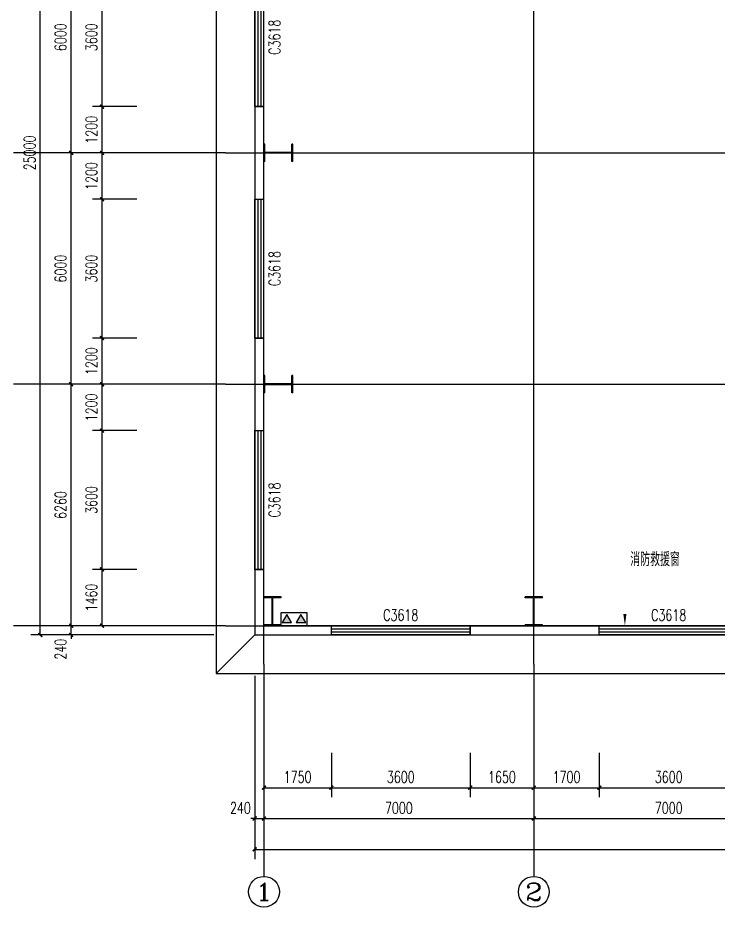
# Model space of a CAD drawing. Extents: x -17471 to 313636, y -71590 to 757901.
# Drawn here: x 5785 to 23954, y 84682 to 107746 of the extents above; entities that cross this region are included whole.
import ezdxf
from ezdxf.enums import TextEntityAlignment as Align

# ---------------------------------------------------------------- set-up
doc = ezdxf.new("R2010")
doc.units = 0
doc.header["$LTSCALE"] = 1000
doc.header["$MEASUREMENT"] = 0
for name, color, linetype in [('AXIS', 3, 'Continuous'), ('AXIS_TEXT', 7, 'Continuous'), ('DIM_SYMB', 3, 'Continuous'), ('DOTE', 1, 'Continuous'), ('GROUND', 2, 'Continuous'), ('PUB_DIM', 3, 'Continuous'), ('PUB_TEXT', 7, 'Continuous'), ('WALL', 9, 'Continuous'), ('WINDOW', 4, 'Continuous'), ('WINDOW_TEXT', 7, 'Continuous')]:
    doc.layers.add(name, color=color, linetype=linetype)
doc.styles.add('_TCH_AXIS', font='COMPLEX', dxfattribs={"bigfont": 'GBCBIG'})
doc.styles.add('_TCH_DIM', font='SIMPLEX', dxfattribs={"bigfont": 'GBCBIG'})
doc.styles.add('_TCH_DIM_T3', font='SIMPLEX', dxfattribs={"width": 0.705882, "bigfont": 'GBCBIG'})
doc.styles.add('_TCH_WINDOW', font='SIMPLEX', dxfattribs={"height": 3.5, "bigfont": 'GBCBIG'})
doc.styles.add('COMPLEX', font='COMPLEX')
doc.dimstyles.new('_TCH_ARCH&&100', dxfattribs={"dimtxt": 297.5, "dimasz": 100, "dimexe": 250, "dimexo": 300, "dimgap": 126.25, "dimtad": 1, "dimdec": 0, "dimzin": 0, "dimdsep": 46, "dimtxsty": '_TCH_DIM_T3', "dimblk": 'ARCHTICK', "dimcen": 0.09, "dimclrt": 7, "dimazin": 2, "dimtfac": 1, "dimtdec": 0, "dimtix": 1, "dimtmove": 2, "dimatfit": 3, "dimfxl": 0, "dimtolj": 1, "dimtzin": 0, "dimarcsym": 0})

# ---------------------------------------------------------------- blocks, each defined once
blk = doc.blocks.new('dsfdsf')
blk.add_hatch(color=256).paths.add_polyline_path([(10650422, 10486381), (10650422, 10486166), (10650447, 10486166), (10650447, 10486616), (10650422, 10486616), (10650422, 10486401), (10649722, 10486401), (10649722, 10486616), (10649697, 10486616), (10649697, 10486166), (10649722, 10486166), (10649722, 10486381)])
for p, q in [((10649697, 10486616), (10649697, 10486166)), ((10649697, 10486616), (10649722, 10486616)), ((10649722, 10486616), (10649722, 10486401)), ((10650422, 10486616), (10650422, 10486401)), ((10650422, 10486616), (10650447, 10486616)), ((10650447, 10486616), (10650447, 10486166)), ((10649722, 10486401), (10650422, 10486401)), ((10649722, 10486381), (10649722, 10486166)), ((10649722, 10486381), (10650422, 10486381)), ((10650422, 10486381), (10650422, 10486166)), ((10649697, 10486166), (10649722, 10486166)), ((10650422, 10486166), (10650447, 10486166))]:
    blk.add_line(p, q)
blk = doc.blocks.new('_ArchTick')
at = {"color": 0, "linetype": 'ByBlock', "const_width": 0.4}
blk.add_lwpolyline([(-0.5, -0.5), (0.5, 0.5)], dxfattribs=at)
blk = doc.blocks.new('*D2058')
at = {"layer": 'Defpoints', "color": 0, "transparency": 16777216}
for p in [(7970, 93442), (9170, 93442), (9170, 91982)]:
    blk.add_point(p, dxfattribs=at)
at = {"layer": 'PUB_DIM', "color": 0, "lineweight": -2, "transparency": 16777216}
for p, q in [((8870, 93442), (7720, 93442)), ((7970, 91982), (7970, 93442)), ((8870, 91982), (7720, 91982))]:
    blk.add_line(p, q, dxfattribs=at)
at = {"layer": 'PUB_DIM', "color": 0, "lineweight": -2, "transparency": 16777216, "xscale": 100, "yscale": 100, "zscale": 100}
for p, rotation in [((7970, 93442), 90), ((7970, 91982), 270)]:
    blk.add_blockref('_ArchTick', p, dxfattribs=dict(at, rotation=rotation))
at = {"layer": 'PUB_DIM', "color": 7, "transparency": 16777216, "insert": (7695, 92712), "char_height": 297.5, "attachment_point": 5, "rotation": 90, "style": '_TCH_DIM_T3'}
blk.add_mtext('\\A1;1460', dxfattribs=at)
blk = doc.blocks.new('*D2059')
at = {"layer": 'Defpoints', "color": 0, "transparency": 16777216}
for p in [(7970, 97042), (9170, 97042), (9170, 93442)]:
    blk.add_point(p, dxfattribs=at)
at = {"layer": 'PUB_DIM', "color": 0, "lineweight": -2, "transparency": 16777216}
for p, q in [((8870, 97042), (7720, 97042)), ((7970, 93442), (7970, 97042)), ((8870, 93442), (7720, 93442))]:
    blk.add_line(p, q, dxfattribs=at)
at = {"layer": 'PUB_DIM', "color": 0, "lineweight": -2, "transparency": 16777216, "xscale": 100, "yscale": 100, "zscale": 100}
for p, rotation in [((7970, 97042), 90), ((7970, 93442), 270)]:
    blk.add_blockref('_ArchTick', p, dxfattribs=dict(at, rotation=rotation))
at = {"layer": 'PUB_DIM', "color": 7, "transparency": 16777216, "insert": (7695, 95242), "char_height": 297.5, "attachment_point": 5, "rotation": 90, "style": '_TCH_DIM_T3'}
blk.add_mtext('\\A1;3600', dxfattribs=at)
blk = doc.blocks.new('*D2060')
at = {"layer": 'Defpoints', "color": 0, "transparency": 16777216}
for p in [(7970, 98242), (9170, 98242), (9170, 97042)]:
    blk.add_point(p, dxfattribs=at)
at = {"layer": 'PUB_DIM', "color": 0, "lineweight": -2, "transparency": 16777216}
for p, q in [((8870, 98242), (7720, 98242)), ((7970, 97042), (7970, 98242)), ((8870, 97042), (7720, 97042))]:
    blk.add_line(p, q, dxfattribs=at)
at = {"layer": 'PUB_DIM', "color": 0, "lineweight": -2, "transparency": 16777216, "xscale": 100, "yscale": 100, "zscale": 100}
for p, rotation in [((7970, 98242), 90), ((7970, 97042), 270)]:
    blk.add_blockref('_ArchTick', p, dxfattribs=dict(at, rotation=rotation))
at = {"layer": 'PUB_DIM', "color": 7, "transparency": 16777216, "insert": (7695, 97642), "char_height": 297.5, "attachment_point": 5, "rotation": 90, "style": '_TCH_DIM_T3'}
blk.add_mtext('\\A1;1200', dxfattribs=at)
blk = doc.blocks.new('*D2061')
at = {"layer": 'Defpoints', "color": 0, "transparency": 16777216}
for p in [(7970, 99442), (9170, 99442), (9170, 98242)]:
    blk.add_point(p, dxfattribs=at)
at = {"layer": 'PUB_DIM', "color": 0, "lineweight": -2, "transparency": 16777216}
for p, q in [((8870, 99442), (7720, 99442)), ((7970, 98242), (7970, 99442)), ((8870, 98242), (7720, 98242))]:
    blk.add_line(p, q, dxfattribs=at)
at = {"layer": 'PUB_DIM', "color": 0, "lineweight": -2, "transparency": 16777216, "xscale": 100, "yscale": 100, "zscale": 100}
for p, rotation in [((7970, 99442), 90), ((7970, 98242), 270)]:
    blk.add_blockref('_ArchTick', p, dxfattribs=dict(at, rotation=rotation))
at = {"layer": 'PUB_DIM', "color": 7, "transparency": 16777216, "insert": (7695, 98842), "char_height": 297.5, "attachment_point": 5, "rotation": 90, "style": '_TCH_DIM_T3'}
blk.add_mtext('\\A1;1200', dxfattribs=at)
blk = doc.blocks.new('*D2062')
at = {"layer": 'Defpoints', "color": 0, "transparency": 16777216}
for p in [(7970, 103042), (9170, 103042), (9170, 99442)]:
    blk.add_point(p, dxfattribs=at)
at = {"layer": 'PUB_DIM', "color": 0, "lineweight": -2, "transparency": 16777216}
for p, q in [((8870, 103042), (7720, 103042)), ((7970, 99442), (7970, 103042)), ((8870, 99442), (7720, 99442))]:
    blk.add_line(p, q, dxfattribs=at)
at = {"layer": 'PUB_DIM', "color": 0, "lineweight": -2, "transparency": 16777216, "xscale": 100, "yscale": 100, "zscale": 100}
for p, rotation in [((7970, 103042), 90), ((7970, 99442), 270)]:
    blk.add_blockref('_ArchTick', p, dxfattribs=dict(at, rotation=rotation))
at = {"layer": 'PUB_DIM', "color": 7, "transparency": 16777216, "insert": (7695, 101242), "char_height": 297.5, "attachment_point": 5, "rotation": 90, "style": '_TCH_DIM_T3'}
blk.add_mtext('\\A1;3600', dxfattribs=at)
blk = doc.blocks.new('*D2063')
at = {"layer": 'Defpoints', "color": 0, "transparency": 16777216}
for p in [(7970, 104242), (9170, 104242), (9170, 103042)]:
    blk.add_point(p, dxfattribs=at)
at = {"layer": 'PUB_DIM', "color": 0, "lineweight": -2, "transparency": 16777216}
for p, q in [((8870, 104242), (7720, 104242)), ((7970, 103042), (7970, 104242)), ((8870, 103042), (7720, 103042))]:
    blk.add_line(p, q, dxfattribs=at)
at = {"layer": 'PUB_DIM', "color": 0, "lineweight": -2, "transparency": 16777216, "xscale": 100, "yscale": 100, "zscale": 100}
for p, rotation in [((7970, 104242), 90), ((7970, 103042), 270)]:
    blk.add_blockref('_ArchTick', p, dxfattribs=dict(at, rotation=rotation))
at = {"layer": 'PUB_DIM', "color": 7, "transparency": 16777216, "insert": (7695, 103642), "char_height": 297.5, "attachment_point": 5, "rotation": 90, "style": '_TCH_DIM_T3'}
blk.add_mtext('\\A1;1200', dxfattribs=at)
blk = doc.blocks.new('*D2064')
at = {"layer": 'Defpoints', "color": 0, "transparency": 16777216}
for p in [(7970, 105442), (9170, 105442), (9170, 104242)]:
    blk.add_point(p, dxfattribs=at)
at = {"layer": 'PUB_DIM', "color": 0, "lineweight": -2, "transparency": 16777216}
for p, q in [((8870, 105442), (7720, 105442)), ((7970, 104242), (7970, 105442)), ((8870, 104242), (7720, 104242))]:
    blk.add_line(p, q, dxfattribs=at)
at = {"layer": 'PUB_DIM', "color": 0, "lineweight": -2, "transparency": 16777216, "xscale": 100, "yscale": 100, "zscale": 100}
for p, rotation in [((7970, 105442), 90), ((7970, 104242), 270)]:
    blk.add_blockref('_ArchTick', p, dxfattribs=dict(at, rotation=rotation))
at = {"layer": 'PUB_DIM', "color": 7, "transparency": 16777216, "insert": (7695, 104842), "char_height": 297.5, "attachment_point": 5, "rotation": 90, "style": '_TCH_DIM_T3'}
blk.add_mtext('\\A1;1200', dxfattribs=at)
blk = doc.blocks.new('*D2065')
at = {"layer": 'Defpoints', "color": 0, "transparency": 16777216}
for p in [(7970, 109042), (9170, 109042), (9170, 105442)]:
    blk.add_point(p, dxfattribs=at)
at = {"layer": 'PUB_DIM', "color": 0, "lineweight": -2, "transparency": 16777216}
for p, q in [((8870, 109042), (7720, 109042)), ((7970, 105442), (7970, 109042)), ((8870, 105442), (7720, 105442))]:
    blk.add_line(p, q, dxfattribs=at)
at = {"layer": 'PUB_DIM', "color": 0, "lineweight": -2, "transparency": 16777216, "xscale": 100, "yscale": 100, "zscale": 100}
for p, rotation in [((7970, 109042), 90), ((7970, 105442), 270)]:
    blk.add_blockref('_ArchTick', p, dxfattribs=dict(at, rotation=rotation))
at = {"layer": 'PUB_DIM', "color": 7, "transparency": 16777216, "insert": (7695, 107242), "char_height": 297.5, "attachment_point": 5, "rotation": 90, "style": '_TCH_DIM_T3'}
blk.add_mtext('\\A1;3600', dxfattribs=at)
blk = doc.blocks.new('*D2112')
at = {"layer": 'Defpoints', "color": 0, "transparency": 16777216}
for p in [(12170, 88982), (13920, 88982), (13920, 87782)]:
    blk.add_point(p, dxfattribs=at)
at = {"layer": 'PUB_DIM', "color": 0, "lineweight": -2, "transparency": 16777216}
for p, q in [((12170, 88682), (12170, 87532)), ((13920, 88682), (13920, 87532)), ((12170, 87782), (13920, 87782))]:
    blk.add_line(p, q, dxfattribs=at)
at = {"layer": 'PUB_DIM', "color": 0, "lineweight": -2, "transparency": 16777216, "xscale": 100, "yscale": 100, "zscale": 100, "rotation": 180}
blk.add_blockref('_ArchTick', (12170, 87782), dxfattribs=at)
at = {"layer": 'PUB_DIM', "color": 0, "lineweight": -2, "transparency": 16777216, "xscale": 100, "yscale": 100, "zscale": 100}
blk.add_blockref('_ArchTick', (13920, 87782), dxfattribs=at)
at = {"layer": 'PUB_DIM', "color": 7, "transparency": 16777216, "insert": (13045, 88057), "char_height": 297.5, "attachment_point": 5, "style": '_TCH_DIM_T3'}
blk.add_mtext('\\A1;1750', dxfattribs=at)
blk = doc.blocks.new('*D2113')
at = {"layer": 'Defpoints', "color": 0, "transparency": 16777216}
for p in [(13920, 88982), (17520, 88982), (17520, 87782)]:
    blk.add_point(p, dxfattribs=at)
at = {"layer": 'PUB_DIM', "color": 0, "lineweight": -2, "transparency": 16777216}
for p, q in [((13920, 88682), (13920, 87532)), ((17520, 88682), (17520, 87532)), ((13920, 87782), (17520, 87782))]:
    blk.add_line(p, q, dxfattribs=at)
at = {"layer": 'PUB_DIM', "color": 0, "lineweight": -2, "transparency": 16777216, "xscale": 100, "yscale": 100, "zscale": 100, "rotation": 180}
blk.add_blockref('_ArchTick', (13920, 87782), dxfattribs=at)
at = {"layer": 'PUB_DIM', "color": 0, "lineweight": -2, "transparency": 16777216, "xscale": 100, "yscale": 100, "zscale": 100}
blk.add_blockref('_ArchTick', (17520, 87782), dxfattribs=at)
at = {"layer": 'PUB_DIM', "color": 7, "transparency": 16777216, "insert": (15720, 88057), "char_height": 297.5, "attachment_point": 5, "style": '_TCH_DIM_T3'}
blk.add_mtext('\\A1;3600', dxfattribs=at)
blk = doc.blocks.new('*D2114')
at = {"layer": 'Defpoints', "color": 0, "transparency": 16777216}
for p in [(17520, 88982), (19170, 88982), (19170, 87782)]:
    blk.add_point(p, dxfattribs=at)
at = {"layer": 'PUB_DIM', "color": 0, "lineweight": -2, "transparency": 16777216}
for p, q in [((17520, 88682), (17520, 87532)), ((19170, 88682), (19170, 87532)), ((17520, 87782), (19170, 87782))]:
    blk.add_line(p, q, dxfattribs=at)
at = {"layer": 'PUB_DIM', "color": 0, "lineweight": -2, "transparency": 16777216, "xscale": 100, "yscale": 100, "zscale": 100, "rotation": 180}
blk.add_blockref('_ArchTick', (17520, 87782), dxfattribs=at)
at = {"layer": 'PUB_DIM', "color": 0, "lineweight": -2, "transparency": 16777216, "xscale": 100, "yscale": 100, "zscale": 100}
blk.add_blockref('_ArchTick', (19170, 87782), dxfattribs=at)
at = {"layer": 'PUB_DIM', "color": 7, "transparency": 16777216, "insert": (18345, 88057), "char_height": 297.5, "attachment_point": 5, "style": '_TCH_DIM_T3'}
blk.add_mtext('\\A1;1650', dxfattribs=at)
blk = doc.blocks.new('*D2115')
at = {"layer": 'Defpoints', "color": 0, "transparency": 16777216}
for p in [(19170, 88982), (20870, 88982), (20870, 87782)]:
    blk.add_point(p, dxfattribs=at)
at = {"layer": 'PUB_DIM', "color": 0, "lineweight": -2, "transparency": 16777216}
for p, q in [((19170, 88682), (19170, 87532)), ((20870, 88682), (20870, 87532)), ((19170, 87782), (20870, 87782))]:
    blk.add_line(p, q, dxfattribs=at)
at = {"layer": 'PUB_DIM', "color": 0, "lineweight": -2, "transparency": 16777216, "xscale": 100, "yscale": 100, "zscale": 100, "rotation": 180}
blk.add_blockref('_ArchTick', (19170, 87782), dxfattribs=at)
at = {"layer": 'PUB_DIM', "color": 0, "lineweight": -2, "transparency": 16777216, "xscale": 100, "yscale": 100, "zscale": 100}
blk.add_blockref('_ArchTick', (20870, 87782), dxfattribs=at)
at = {"layer": 'PUB_DIM', "color": 7, "transparency": 16777216, "insert": (20020, 88057), "char_height": 297.5, "attachment_point": 5, "style": '_TCH_DIM_T3'}
blk.add_mtext('\\A1;1700', dxfattribs=at)
blk = doc.blocks.new('*D2116')
at = {"layer": 'Defpoints', "color": 0, "transparency": 16777216}
for p in [(20870, 88982), (24470, 88982), (24470, 87782)]:
    blk.add_point(p, dxfattribs=at)
at = {"layer": 'PUB_DIM', "color": 0, "lineweight": -2, "transparency": 16777216}
for p, q in [((20870, 88682), (20870, 87532)), ((24470, 88682), (24470, 87532)), ((20870, 87782), (24470, 87782))]:
    blk.add_line(p, q, dxfattribs=at)
at = {"layer": 'PUB_DIM', "color": 0, "lineweight": -2, "transparency": 16777216, "xscale": 100, "yscale": 100, "zscale": 100, "rotation": 180}
blk.add_blockref('_ArchTick', (20870, 87782), dxfattribs=at)
at = {"layer": 'PUB_DIM', "color": 0, "lineweight": -2, "transparency": 16777216, "xscale": 100, "yscale": 100, "zscale": 100}
blk.add_blockref('_ArchTick', (24470, 87782), dxfattribs=at)
at = {"layer": 'PUB_DIM', "color": 7, "transparency": 16777216, "insert": (22670, 88057), "char_height": 297.5, "attachment_point": 5, "style": '_TCH_DIM_T3'}
blk.add_mtext('\\A1;3600', dxfattribs=at)
blk = doc.blocks.new('*D2161')
at = {"layer": 'AXIS', "color": 0, "lineweight": -2, "transparency": 16777216}
for p, q in [((7170, 91982), (7170, 92082)), ((10870, 91982), (6920, 91982)), ((7170, 91742), (7170, 91982)), ((10870, 91742), (6920, 91742)), ((7170, 91742), (7170, 91642))]:
    blk.add_line(p, q, dxfattribs=at)
at = {"layer": 'Defpoints', "color": 0, "transparency": 16777216}
for p in [(7170, 91982), (11170, 91982), (11170, 91742)]:
    blk.add_point(p, dxfattribs=at)
at = {"layer": 'AXIS', "color": 0, "lineweight": -2, "transparency": 16777216, "xscale": 100, "yscale": 100, "zscale": 100}
for p, rotation in [((7170, 91982), 270), ((7170, 91742), 90)]:
    blk.add_blockref('_ArchTick', p, dxfattribs=dict(at, rotation=rotation))
at = {"layer": 'AXIS', "color": 7, "transparency": 16777216, "insert": (6895, 91372), "char_height": 297.5, "attachment_point": 5, "rotation": 90, "style": '_TCH_DIM_T3'}
blk.add_mtext('\\A1;240', dxfattribs=at)
blk = doc.blocks.new('*D2162')
at = {"layer": 'AXIS', "color": 0, "lineweight": -2, "transparency": 16777216}
for p, q in [((10870, 98242), (6920, 98242)), ((7170, 91982), (7170, 98242)), ((10870, 91982), (6920, 91982))]:
    blk.add_line(p, q, dxfattribs=at)
at = {"layer": 'Defpoints', "color": 0, "transparency": 16777216}
for p in [(7170, 98242), (11170, 98242), (11170, 91982)]:
    blk.add_point(p, dxfattribs=at)
at = {"layer": 'AXIS', "color": 0, "lineweight": -2, "transparency": 16777216, "xscale": 100, "yscale": 100, "zscale": 100}
for p, rotation in [((7170, 98242), 90), ((7170, 91982), 270)]:
    blk.add_blockref('_ArchTick', p, dxfattribs=dict(at, rotation=rotation))
at = {"layer": 'AXIS', "color": 7, "transparency": 16777216, "insert": (6895, 95112), "char_height": 297.5, "attachment_point": 5, "rotation": 90, "style": '_TCH_DIM_T3'}
blk.add_mtext('\\A1;6260', dxfattribs=at)
blk = doc.blocks.new('*D2163')
at = {"layer": 'AXIS', "color": 0, "lineweight": -2, "transparency": 16777216}
for p, q in [((10870, 104242), (6920, 104242)), ((7170, 98242), (7170, 104242)), ((10870, 98242), (6920, 98242))]:
    blk.add_line(p, q, dxfattribs=at)
at = {"layer": 'Defpoints', "color": 0, "transparency": 16777216}
for p in [(7170, 104242), (11170, 104242), (11170, 98242)]:
    blk.add_point(p, dxfattribs=at)
at = {"layer": 'AXIS', "color": 0, "lineweight": -2, "transparency": 16777216, "xscale": 100, "yscale": 100, "zscale": 100}
for p, rotation in [((7170, 104242), 90), ((7170, 98242), 270)]:
    blk.add_blockref('_ArchTick', p, dxfattribs=dict(at, rotation=rotation))
at = {"layer": 'AXIS', "color": 7, "transparency": 16777216, "insert": (6895, 101242), "char_height": 297.5, "attachment_point": 5, "rotation": 90, "style": '_TCH_DIM_T3'}
blk.add_mtext('\\A1;6000', dxfattribs=at)
blk = doc.blocks.new('*D2164')
at = {"layer": 'AXIS', "color": 0, "lineweight": -2, "transparency": 16777216}
for p, q in [((10870, 110242), (6920, 110242)), ((7170, 104242), (7170, 110242)), ((10870, 104242), (6920, 104242))]:
    blk.add_line(p, q, dxfattribs=at)
at = {"layer": 'Defpoints', "color": 0, "transparency": 16777216}
for p in [(7170, 110242), (11170, 110242), (11170, 104242)]:
    blk.add_point(p, dxfattribs=at)
at = {"layer": 'AXIS', "color": 0, "lineweight": -2, "transparency": 16777216, "xscale": 100, "yscale": 100, "zscale": 100}
for p, rotation in [((7170, 110242), 90), ((7170, 104242), 270)]:
    blk.add_blockref('_ArchTick', p, dxfattribs=dict(at, rotation=rotation))
at = {"layer": 'AXIS', "color": 7, "transparency": 16777216, "insert": (6895, 107242), "char_height": 297.5, "attachment_point": 5, "rotation": 90, "style": '_TCH_DIM_T3'}
blk.add_mtext('\\A1;6000', dxfattribs=at)
blk = doc.blocks.new('*D2167')
at = {"layer": 'AXIS', "color": 0, "lineweight": -2, "transparency": 16777216}
for p, q in [((10870, 116742), (6120, 116742)), ((6370, 91742), (6370, 116742)), ((10870, 91742), (6120, 91742))]:
    blk.add_line(p, q, dxfattribs=at)
at = {"layer": 'Defpoints', "color": 0, "transparency": 16777216}
for p in [(6370, 116742), (11170, 116742), (11170, 91742)]:
    blk.add_point(p, dxfattribs=at)
at = {"layer": 'AXIS', "color": 0, "lineweight": -2, "transparency": 16777216, "xscale": 100, "yscale": 100, "zscale": 100}
for p, rotation in [((6370, 116742), 90), ((6370, 91742), 270)]:
    blk.add_blockref('_ArchTick', p, dxfattribs=dict(at, rotation=rotation))
at = {"layer": 'AXIS', "color": 7, "transparency": 16777216, "insert": (6095, 104242), "char_height": 297.5, "attachment_point": 5, "rotation": 90, "style": '_TCH_DIM_T3'}
blk.add_mtext('\\A1;25000', dxfattribs=at)
blk = doc.blocks.new('*D2185')
at = {"layer": 'AXIS', "color": 0, "lineweight": -2, "transparency": 16777216}
for p, q in [((11930, 90682), (11930, 86732)), ((12170, 90682), (12170, 86732)), ((11930, 86982), (11830, 86982)), ((11930, 86982), (12170, 86982)), ((12170, 86982), (12270, 86982))]:
    blk.add_line(p, q, dxfattribs=at)
at = {"layer": 'Defpoints', "color": 0, "transparency": 16777216}
for p in [(11930, 90982), (12170, 90982), (12170, 86982)]:
    blk.add_point(p, dxfattribs=at)
at = {"layer": 'AXIS', "color": 0, "lineweight": -2, "transparency": 16777216, "xscale": 100, "yscale": 100, "zscale": 100}
blk.add_blockref('_ArchTick', (11930, 86982), dxfattribs=at)
at = {"layer": 'AXIS', "color": 0, "lineweight": -2, "transparency": 16777216, "xscale": 100, "yscale": 100, "zscale": 100, "rotation": 180}
blk.add_blockref('_ArchTick', (12170, 86982), dxfattribs=at)
at = {"layer": 'AXIS', "color": 7, "transparency": 16777216, "insert": (11560, 87257), "char_height": 297.5, "attachment_point": 5, "style": '_TCH_DIM_T3'}
blk.add_mtext('\\A1;240', dxfattribs=at)
blk = doc.blocks.new('*D2186')
at = {"layer": 'AXIS', "color": 0, "lineweight": -2, "transparency": 16777216}
for p, q in [((12170, 90682), (12170, 86732)), ((19170, 90682), (19170, 86732)), ((12170, 86982), (19170, 86982))]:
    blk.add_line(p, q, dxfattribs=at)
at = {"layer": 'Defpoints', "color": 0, "transparency": 16777216}
for p in [(12170, 90982), (19170, 90982), (19170, 86982)]:
    blk.add_point(p, dxfattribs=at)
at = {"layer": 'AXIS', "color": 0, "lineweight": -2, "transparency": 16777216, "xscale": 100, "yscale": 100, "zscale": 100, "rotation": 180}
blk.add_blockref('_ArchTick', (12170, 86982), dxfattribs=at)
at = {"layer": 'AXIS', "color": 0, "lineweight": -2, "transparency": 16777216, "xscale": 100, "yscale": 100, "zscale": 100}
blk.add_blockref('_ArchTick', (19170, 86982), dxfattribs=at)
at = {"layer": 'AXIS', "color": 7, "transparency": 16777216, "insert": (15670, 87257), "char_height": 297.5, "attachment_point": 5, "style": '_TCH_DIM_T3'}
blk.add_mtext('\\A1;7000', dxfattribs=at)
blk = doc.blocks.new('*D2187')
at = {"layer": 'AXIS', "color": 0, "lineweight": -2, "transparency": 16777216}
for p, q in [((19170, 90682), (19170, 86732)), ((26170, 90682), (26170, 86732)), ((19170, 86982), (26170, 86982))]:
    blk.add_line(p, q, dxfattribs=at)
at = {"layer": 'Defpoints', "color": 0, "transparency": 16777216}
for p in [(19170, 90982), (26170, 90982), (26170, 86982)]:
    blk.add_point(p, dxfattribs=at)
at = {"layer": 'AXIS', "color": 0, "lineweight": -2, "transparency": 16777216, "xscale": 100, "yscale": 100, "zscale": 100, "rotation": 180}
blk.add_blockref('_ArchTick', (19170, 86982), dxfattribs=at)
at = {"layer": 'AXIS', "color": 0, "lineweight": -2, "transparency": 16777216, "xscale": 100, "yscale": 100, "zscale": 100}
blk.add_blockref('_ArchTick', (26170, 86982), dxfattribs=at)
at = {"layer": 'AXIS', "color": 7, "transparency": 16777216, "insert": (22670, 87257), "char_height": 297.5, "attachment_point": 5, "style": '_TCH_DIM_T3'}
blk.add_mtext('\\A1;7000', dxfattribs=at)
blk = doc.blocks.new('*D2201')
at = {"layer": 'AXIS', "color": 0, "lineweight": -2, "transparency": 16777216}
for p, q in [((11930, 90682), (11930, 85932)), ((110410, 90682), (110410, 85932)), ((11930, 86182), (110410, 86182))]:
    blk.add_line(p, q, dxfattribs=at)
at = {"layer": 'Defpoints', "color": 0, "transparency": 16777216}
for p in [(11930, 90982), (110410, 90982), (110410, 86182)]:
    blk.add_point(p, dxfattribs=at)
at = {"layer": 'AXIS', "color": 0, "lineweight": -2, "transparency": 16777216, "xscale": 100, "yscale": 100, "zscale": 100, "rotation": 180}
blk.add_blockref('_ArchTick', (11930, 86182), dxfattribs=at)
at = {"layer": 'AXIS', "color": 0, "lineweight": -2, "transparency": 16777216, "xscale": 100, "yscale": 100, "zscale": 100}
blk.add_blockref('_ArchTick', (110410, 86182), dxfattribs=at)
at = {"layer": 'AXIS', "color": 7, "transparency": 16777216, "insert": (61170, 86457), "char_height": 297.5, "attachment_point": 5, "style": '_TCH_DIM_T3'}
blk.add_mtext('\\A1;98480', dxfattribs=at)
blk = doc.blocks.new('_AXISO')
blk.add_circle((0, 0), 0.5)
at = {"layer": 'AXIS_TEXT', "style": 'COMPLEX', "width": 1.041667}
blk.add_attdef('A', text='', height=0.56, dxfattribs=at).set_placement((-0.25, -0.28), (0.25, -0.28), align=Align.FIT)
blk = doc.blocks.new('$TCHSYS$WIN2D')
for p, q in [((-0.5, 0.5), (0.5, 0.5)), ((-0.5, 0.5), (-0.5, -0.5)), ((0.5, 0.5), (0.5, -0.5)), ((0.5, 0.1667), (-0.5, 0.1667)), ((0.5, -0.1667), (-0.5, -0.1667)), ((-0.5, -0.5), (0.5, -0.5))]:
    blk.add_line(p, q)

msp = doc.modelspace()

# ---------------------------------------------------------------- hatches: boundary and pattern name
h = msp.add_hatch(color=2)
h.paths.add_polyline_path([(13131.2, 92276.6), (13008.3, 92063.8), (13254.1, 92063.8)])
h.paths.add_polyline_path([(12765.9, 92276.6), (12643.1, 92063.8), (12888.8, 92063.8)])

# ---------------------------------------------------------------- linework, layer by layer
at = {"color": 2}
for points in [[(12620.2, 92326.1), (13280.9, 92326.1), (13280.9, 91982.3), (12620.2, 91982.3)], [(12765.9, 92276.6), (12643.1, 92063.8), (12888.8, 92063.8)], [(13131.2, 92276.6), (13008.3, 92063.8), (13254.1, 92063.8)]]:
    msp.add_lwpolyline(points, close=True, dxfattribs=at)
at = {"layer": 'AXIS'}
for p, q in [((11170.2, 104242.3), (5670.2, 104242.3)), ((11170.2, 98242.3), (5670.2, 98242.3)), ((11170.2, 91982.3), (5670.2, 91982.3)), ((12170.2, 90982.3), (12170.2, 85482.3)), ((19170.2, 90982.3), (19170.2, 85482.3))]:
    msp.add_line(p, q, dxfattribs=at)
at = {"layer": 'DIM_SYMB'}
msp.add_lwpolyline([(22961.6, 93421.3, 0, 0, 0), (21533.4, 93421.3, 0, 0, 0), (21533.4, 91982.3, 0, 80, 0), (21533.4, 92282.3, 0, 0, 0)], format="xyseb", dxfattribs=at)
at = {"layer": 'DOTE'}
for p, q in [((12170.2, 90982.3), (12170.2, 117502.3)), ((19170.2, 90982.3), (19170.2, 117502.3)), ((11170.2, 104242.3), (111170.2, 104242.3)), ((11170.2, 98242.3), (111170.2, 98242.3)), ((11170.2, 91982.3), (111170.2, 91982.3))]:
    msp.add_line(p, q, dxfattribs=at)
at = {"layer": 'GROUND'}
msp.add_line((11930.2, 91742.3), (10930.2, 90742.3), dxfattribs=at)
for points in [[(10930.2, 90742.3), (111410.2, 90742.3), (111410.2, 117742.3), (10930.2, 117742.3)], [(11930.2, 91742.3), (110410.2, 91742.3), (110410.2, 116742.3), (11930.2, 116742.3)]]:
    msp.add_lwpolyline(points, close=True, dxfattribs=at)
at = {"layer": 'WALL'}
for p, q in [((11930.2, 105442.3), (11930.2, 103042.3)), ((12170.2, 105442.3), (11930.2, 105442.3)), ((12170.2, 103042.3), (12170.2, 105442.3)), ((11930.2, 103042.3), (12170.2, 103042.3)), ((11930.2, 99442.3), (11930.2, 97042.3)), ((12170.2, 99442.3), (11930.2, 99442.3)), ((12170.2, 97042.3), (12170.2, 99442.3)), ((11930.2, 97042.3), (12170.2, 97042.3)), ((12170.2, 93442.3), (11930.2, 93442.3)), ((11930.2, 93442.3), (11930.2, 91742.3)), ((12170.2, 91982.3), (12170.2, 93442.3)), ((13920.2, 91982.3), (12170.2, 91982.3)), ((13920.2, 91742.3), (13920.2, 91982.3)), ((20870.2, 91982.3), (17520.2, 91982.3)), ((17520.2, 91982.3), (17520.2, 91742.3)), ((20870.2, 91742.3), (20870.2, 91982.3)), ((11930.2, 91742.3), (13920.2, 91742.3)), ((17520.2, 91742.3), (20870.2, 91742.3))]:
    msp.add_line(p, q, dxfattribs=at)

# ---------------------------------------------------------------- block references
at = {"rotation": 180}
for p in [(10662617.2, 10590633.3), (10662617.2, 10584633.3)]:
    msp.add_blockref('dsfdsf', p, dxfattribs=at)
at = {"xscale": -1, "rotation": 270}
for p in [(-10473995.8, -10557714.7), (-10467220.8, -10557714.7)]:
    msp.add_blockref('dsfdsf', p, dxfattribs=at)
at = {"layer": 'AXIS'}
ref = msp.add_blockref('_AXISO', (12170.2, 85082.3), dxfattribs=dict(at, xscale=800, yscale=800, zscale=800))
ref.add_attrib('A', '1', dxfattribs={"layer": 'AXIS_TEXT', "height": 452.5, "style": '_TCH_AXIS', "width": 2.333333}).set_placement((11943.9, 84856), (12396.5, 84856), align=Align.FIT)
ref = msp.add_blockref('_AXISO', (19170.2, 85082.3), dxfattribs=dict(at, xscale=800, yscale=800, zscale=800))
ref.add_attrib('A', '2', dxfattribs={"layer": 'AXIS_TEXT', "height": 452.5, "style": '_TCH_AXIS', "width": 1.5}).set_placement((18943.9, 84856), (19396.5, 84856), align=Align.FIT)
at = {"layer": 'WINDOW'}
ref = msp.add_blockref('$TCHSYS$WIN2D', (12050.2, 107242.3), dxfattribs=dict(at, xscale=-3600, yscale=-240, zscale=-3600, rotation=270))
ref.add_attrib('A', 'C3618', (12593.9, 106787.3), dxfattribs={"layer": 'WINDOW_TEXT', "height": 297.5, "rotation": 90, "style": '_TCH_WINDOW', "width": 0.705882})
ref = msp.add_blockref('$TCHSYS$WIN2D', (12050.2, 101242.3), dxfattribs=dict(at, xscale=-3600, yscale=-240, zscale=-3600, rotation=270))
ref.add_attrib('A', 'C3618', (12593.9, 100787.3), dxfattribs={"layer": 'WINDOW_TEXT', "height": 297.5, "rotation": 90, "style": '_TCH_WINDOW', "width": 0.705882})
ref = msp.add_blockref('$TCHSYS$WIN2D', (12050.2, 95242.3), dxfattribs=dict(at, xscale=-3600, yscale=-240, zscale=-3600, rotation=270))
ref.add_attrib('A', 'C3618', (12593.9, 94787.3), dxfattribs={"layer": 'WINDOW_TEXT', "height": 297.5, "rotation": 90, "style": '_TCH_WINDOW', "width": 0.705882})
ref = msp.add_blockref('$TCHSYS$WIN2D', (15720.2, 91862.3), dxfattribs=dict(at, xscale=-3600, yscale=-240, zscale=-3600))
ref.add_attrib('A', 'C3618', (15265.2, 92108.5), dxfattribs={"layer": 'WINDOW_TEXT', "height": 297.5, "style": '_TCH_WINDOW', "width": 0.705882})
ref = msp.add_blockref('$TCHSYS$WIN2D', (22670.2, 91862.3), dxfattribs=dict(at, xscale=-3600, yscale=-240, zscale=-3600))
ref.add_attrib('A', 'C3618', (22215.2, 92108.5), dxfattribs={"layer": 'WINDOW_TEXT', "height": 297.5, "style": '_TCH_WINDOW', "width": 0.705882})

# ---------------------------------------------------------------- texts
at = {"layer": 'PUB_TEXT', "style": '_TCH_DIM'}
msp.add_text('消防救援窗', height=357.45, dxfattribs=at).set_placement((21672.3, 93526.3))

# ---------------------------------------------------------------- dimensions: what is measured, and where the dimension line sits
at = {"layer": 'AXIS'}
for p1, p2, distance, picture, middle in [((11170.2, 91742.3), (11170.2, 116742.3), 4800, '*D2167', (6095.2, 104242.3)), ((11170.2, 104242.3), (11170.2, 110242.3), 4000, '*D2164', (6895.2, 107242.3)), ((11170.2, 98242.3), (11170.2, 104242.3), 4000, '*D2163', (6895.2, 101242.3)), ((11170.2, 91982.3), (11170.2, 98242.3), 4000, '*D2162', (6895.2, 95112.3)), ((11930.2, 90982.3), (110410.2, 90982.3), -4800, '*D2201', (61170.2, 86457.3)), ((12170.2, 90982.3), (19170.2, 90982.3), -4000, '*D2186', (15670.2, 87257.3)), ((19170.2, 90982.3), (26170.2, 90982.3), -4000, '*D2187', (22670.2, 87257.3))]:
    dim = msp.add_aligned_dim(p1=p1, p2=p2, distance=distance, dimstyle='_TCH_ARCH&&100', dxfattribs=at)
    dim.commit()
    dim.dimension.update_dxf_attribs({"geometry": picture, "text_midpoint": middle})
for base, p1, p2, angle, picture, middle in [((7170.2, 91982.3), (11170.2, 91742.3), (11170.2, 91982.3), 90, '*D2161', (6895.2, 91372.3)), ((12170.2, 86982.3), (11930.2, 90982.3), (12170.2, 90982.3), 0, '*D2185', (11560.2, 87257.3))]:
    dim = msp.add_linear_dim(base=base, p1=p1, p2=p2, angle=angle, dimstyle='_TCH_ARCH&&100', dxfattribs=at)
    dim.commit()
    dim.dimension.update_dxf_attribs({"geometry": picture, "text_midpoint": middle, "dimtype": 129})
at = {"layer": 'PUB_DIM'}
for p1, p2, distance, picture, middle in [((9170.2, 105442.3), (9170.2, 109042.3), 1200, '*D2065', (7695.2, 107242.3)), ((9170.2, 104242.3), (9170.2, 105442.3), 1200, '*D2064', (7695.2, 104842.3)), ((9170.2, 103042.3), (9170.2, 104242.3), 1200, '*D2063', (7695.2, 103642.3)), ((9170.2, 99442.3), (9170.2, 103042.3), 1200, '*D2062', (7695.2, 101242.3)), ((9170.2, 98242.3), (9170.2, 99442.3), 1200, '*D2061', (7695.2, 98842.3)), ((9170.2, 97042.3), (9170.2, 98242.3), 1200, '*D2060', (7695.2, 97642.3)), ((9170.2, 93442.3), (9170.2, 97042.3), 1200, '*D2059', (7695.2, 95242.3)), ((9170.2, 91982.3), (9170.2, 93442.3), 1200, '*D2058', (7695.2, 92712.3)), ((12170.2, 88982.3), (13920.2, 88982.3), -1200, '*D2112', (13045.2, 88057.3)), ((13920.2, 88982.3), (17520.2, 88982.3), -1200, '*D2113', (15720.2, 88057.3)), ((17520.2, 88982.3), (19170.2, 88982.3), -1200, '*D2114', (18345.2, 88057.3)), ((19170.2, 88982.3), (20870.2, 88982.3), -1200, '*D2115', (20020.2, 88057.3)), ((20870.2, 88982.3), (24470.2, 88982.3), -1200, '*D2116', (22670.2, 88057.3))]:
    dim = msp.add_aligned_dim(p1=p1, p2=p2, distance=distance, dimstyle='_TCH_ARCH&&100', dxfattribs=at)
    dim.commit()
    dim.dimension.update_dxf_attribs({"geometry": picture, "text_midpoint": middle})

doc.saveas('drawing.dxf')
